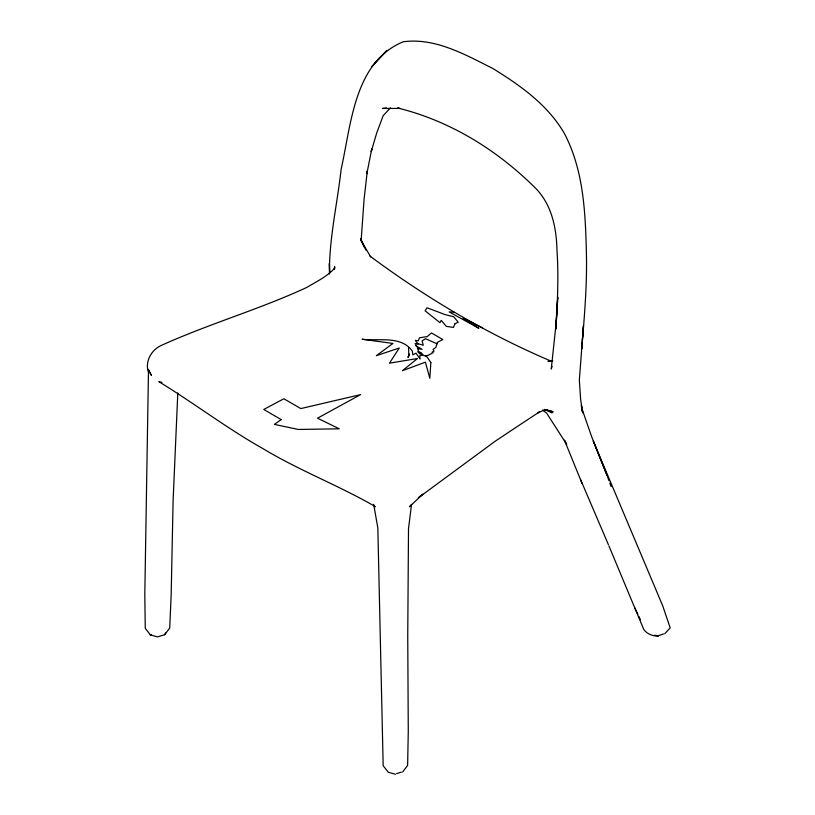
<?xml version="1.0" encoding="UTF-8"?>
<svg xmlns="http://www.w3.org/2000/svg" width="815" height="815" viewBox="0 0 815 815"><rect width="100%" height="100%" fill="white"/><g stroke="black" fill="none" stroke-linecap="round" stroke-linejoin="round"><path stroke-width="1.22" d="M329.474 274.003C328.975 238.775 337.339 204.086 341.128 169.194C351.346 124.308 353.975 62.348 403.109 41.799C435.2 37.439 465.049 54.605 492.718 68.429C520.255 85.361 547.812 104.85 564.326 133.375C583.275 169.408 585.313 210.739 586.342 250.602C587.299 283.437 584.487 316.23 581.676 348.912L582.155 342.85M334.445 269.531L334.608 266.464L334.333 268.797M364.285 247.108L361.137 240.629L364.091 199.084L367.31 171.007L366.882 173.605L371.772 148.931L371.253 151.57L376.683 133.028L383.203 115.618L390.528 107.814M557.042 309.486L555.861 329.107C557.45 302.844 558.774 276.499 556.971 250.205C556.451 227.171 551.449 203.302 534.161 186.829C496.192 149.44 449.636 120.712 397.608 107.988L399.757 108.426L382.357 108.466L386.605 107.947M557.185 307.031L557.776 297.22L555.738 326.937L551.256 369.052L552.071 366.343M582.338 340.426L583.469 325.868L579.343 380.024L580.647 399.615L582.684 412.655L581.869 408.519L591.7 436.84L607.257 475.991L593.289 441.109L662.717 605.82L670.195 627.876L664.704 633.815M177.802 392.942L173.116 500.4L171.181 594.543L169.714 628.049L164.691 634.702L157.509 636.892L150.337 634.865L145.264 628.324L144.805 594.706L148.452 372.211C144.713 361.646 151.366 349.849 161.329 345.417C208.885 323.85 259.353 309.415 306.746 287.451C316.515 281.572 327.233 276.58 334.924 267.911M408.61 356.053L409.385 354.097L407.969 357.428L408.875 355.391L408.529 347.567M164.691 634.702L165.588 632.97M402.6 772.05L407.622 765.407L408.274 731.432L407.745 635.853L408.509 528.64L411.524 504.465L409.436 506.777L422.791 494.185L418.299 497.833L495.143 441.251L516.598 426.968L539.927 411.575L538.043 412.828L545.021 409.639L553.049 411.687L545.245 409.629M371.589 66.677L386.962 50.387L374.442 63.519M433.152 352.63L428.232 355.299L425.878 355.676M432.052 352.192L433.988 351.102L433.091 349.36L435.893 347.394L437.288 342.392L442.82 339.529L431.441 332.958L427.213 336.575L419.348 337.848L418.339 340.843L415.334 340.334L417.942 344.042L415.181 343.522L417.963 348.27L418.319 351.856L421.824 353.486L418.951 353.15L422.649 354.851L420.112 352.263L417.871 351.937M663.491 633.917L658.163 635.802L654.557 635.211M396.63 773.608L401.398 772.141M552.815 360.994L547.945 361.463L551.154 361.167C486.728 333.763 426.194 297.852 370.041 256.134M453.833 312.084L449.167 311.921L478.863 328.302L463.114 318.247L482.663 327.936M150.337 634.865L151.559 634.936M658.255 636.199C652.815 636.087 646.815 634.06 643.718 629.323L608.907 545.867M417.443 348.626L422.089 349.299L415.569 345.611M161.941 382.429L158.813 381.634C194.082 403.17 227.202 428.558 263.367 448.861C299.451 470.632 339.193 485.628 375.532 506.757M417.412 343.594L423.28 345.203L422.089 340.914L425.542 338.694L437.115 343.849M395.428 774.25L388.246 772.223L383.172 765.682L377.834 527.998L373.698 504.353M545.215 409.69L552.804 412.156L545.653 409.68M544.318 409.405L552.183 412.818L547.975 410.363M542.454 410.077L546.549 413.001L566.72 444.389L564.418 440.131L582.114 483.59M361.137 240.629L370.744 257M634.732 607.796L637.85 614.296M638.889 616.456L640.437 619.706M360.556 238.561L365.853 250.062M580.504 479.403L608.428 544.705M607.684 477.172L608.968 480.728M609.824 483.091L611.118 486.637M582.114 409.507L581.35 405.412L582.684 412.655M430.85 362.583L429.821 378.343L425.389 362.166L402.396 370.723L417.504 358.508L389.438 363.184L399.279 347.995L376.347 355.686L392.952 343.441L362.084 339.234C378.455 341.373 401.011 335.26 412.309 351.031L412.736 354.82L416.068 353.19L420.071 359.048L419.847 355.381L423.209 355.096L427.101 356.889L430.85 362.583M454.964 323.769L453.446 327.436L446.263 326.316L441.241 320.387L439.896 322.638L425.104 310.79L427.05 307.764L445.122 314.61L453.69 316.75L458.244 322.18L454.964 323.769M281.165 419.603L274.4 424.401L298.392 429.464L339.264 428.802L317.504 418.197L360.617 394.613L300.806 408.58L283.854 398.769L263.765 409.466L281.165 419.603M151.335 375.236L148.289 369.399L151.335 375.236M329.637 272.495L329.392 263.5L329.637 272.495"/></g></svg>
